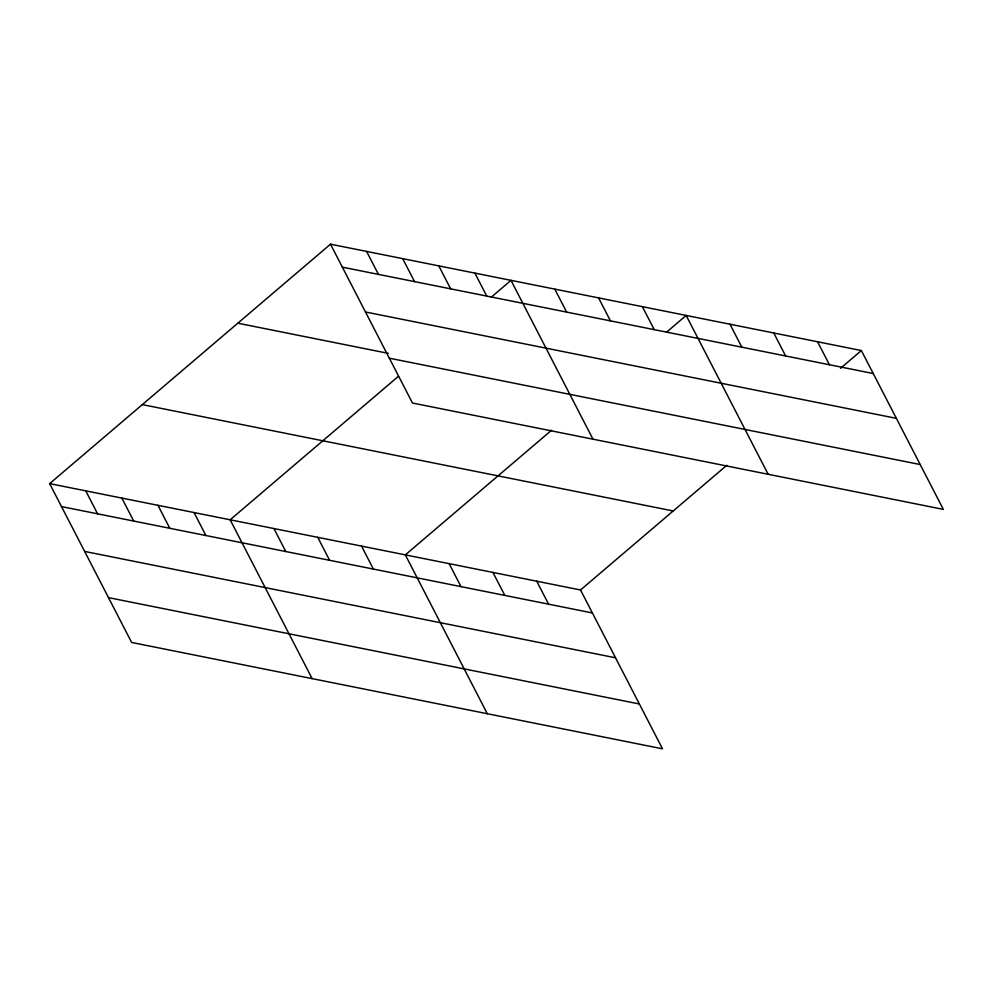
<?xml version="1.0" encoding="UTF-8"?>
<svg xmlns="http://www.w3.org/2000/svg" width="993" height="993" viewBox="0 0 993 993"><rect width="100%" height="100%" fill="white"/><g stroke="black" fill="none" stroke-linecap="round" stroke-linejoin="round"><path stroke-width="1.49" d="M49.65 483.616L580.533 589.979L662.505 748.821L131.635 642.459L49.65 483.616L330.495 244.179L861.365 350.541L943.35 509.384L412.467 403.021L330.495 244.179M398.516 376.235L230.153 519.786L312.125 678.616M491.299 297.143L510.985 280.349L592.97 439.179M551.587 430.205L405.343 554.888L487.315 713.719M666.489 332.233L686.175 315.451L768.16 474.282M580.533 589.979L726.777 465.295M840.512 368.329L861.365 350.541M342.349 267.154L873.219 373.517M365.486 311.988L896.369 418.351M237.811 323.197L388.226 353.334M389.33 358.188L920.213 464.55M142.322 404.61L673.204 510.973M61.504 506.591L592.387 612.954M84.641 551.425L615.523 657.788M108.485 597.625L639.368 703.987M817.574 341.766L829.428 364.741M773.77 332.99L785.624 355.966M729.979 324.227L741.833 347.19M642.384 306.676L654.238 329.639M598.58 297.9L610.434 320.863M554.789 289.124L566.643 312.087M474.89 273.112L486.744 296.088M438.794 265.876L450.648 288.851M402.686 258.652L414.54 281.615M366.591 251.415L378.445 274.391M536.729 581.203L548.583 604.178M492.938 572.427L504.792 595.403M449.134 563.652L460.988 586.627M361.539 546.113L373.393 569.076M317.748 537.337L329.602 560.3M273.944 528.561L285.798 551.525M194.045 512.549L205.911 535.525M157.949 505.313L169.803 528.288M121.854 498.089L133.707 521.052M85.746 490.852L97.599 513.828"/></g></svg>
